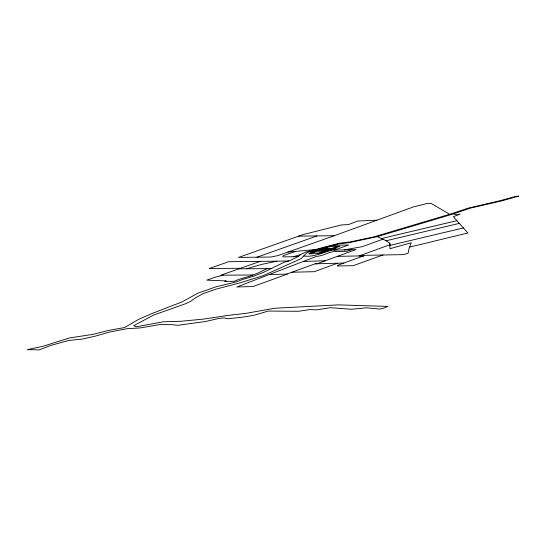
<?xml version="1.0" encoding="UTF-8"?>
<svg xmlns="http://www.w3.org/2000/svg" width="546" height="546" viewBox="0 0 546 546"><rect width="100%" height="100%" fill="white"/><g stroke="black" fill="none" stroke-linecap="round" stroke-linejoin="round"><path stroke-width="0.82" d="M300.58 254.607L298.519 256.395L289.687 260.681L284.043 262.298L263.192 272.509L253.794 276.146L242.806 279.368L236.841 281.756L215.854 286.855L197.802 293.216L182.221 301.863L152.839 313.179L138.848 319.219L124.652 327.539L108.831 330.357L92.649 334.425L69.513 337.94L42.452 346.444L27.3 349.652L39.271 349.884L50.648 345.481L68.605 340.431L81.634 339.189L94.601 336.329L109.371 332.105L126.959 328.699L140.069 327.955L159.371 324.611L171.717 324.658L177.914 325.293L205.296 321.546L219.164 318.386L224.078 317.895L228.132 318.741L242.124 317.24L253.794 315.308L268.277 311.056L298.471 311.288L309.985 309.582L316.789 309.828L330.412 307.705L351.644 309.261L366.325 307.814L379.927 309.043L383.033 308.381L387.94 306.415L338.192 304.88L274.59 308.258L245.802 313.384L226.849 315.561L203.795 319.062L181.252 321.253L163.363 321.792L136.159 326.774L133.729 325.682L153.822 314.981L185.838 303.644L191.025 301.085L194.908 298.15L203.324 293.509L216.373 289.046L239.189 283.101L263.254 275.641L300.969 258.722L306.784 252.921L309.739 251.535L338.67 243.885L349.276 242.636L377.252 236.63L453.569 213.841L470.277 208.128L501.187 201.037L518.7 196.116L515.465 196.437L499.986 200.71L468.325 208.115L451.255 213.786L373.935 236.875L350.239 241.892L339.482 243.188L305.596 252.081L300.58 254.607L293.188 256.75L282.828 256.873L283.21 255.733L295.509 251.392M267.062 268.639L258.306 272.925L250.184 276.064L239.087 279.32L234.097 281.313L224.781 281.374L226.221 280.91L206.757 280.146L215.124 277.204L223.102 275.177M449.583 214.285L431.524 203.624L427.948 203.283L413.383 206.927L334.343 235.701L277.88 255.61L271.028 257.023L238.547 257.425L303.194 234.541L341.687 224.897L348.389 224.604L357.828 221.021L376.979 220.181M337.51 263.227L314.36 271.683L291.864 272.236L286.711 274.106M313.848 252.04L317.308 250.778L324.966 250.573L321.512 251.836L310.981 252.115M309.637 253.822L314.585 252.02M327.32 247.379L322.386 248.696M320.188 250.587L325.955 248.491M322.747 250.518L328.508 248.423M325.3 250.45L331.06 248.355M317.806 253.603L322.754 251.802L325.102 251.74M337.633 246.382L331.975 248.444L334.323 248.382M327.853 250.382L333.62 248.287M291.864 272.236L315.083 263.814L343.871 263.063L365.172 255.323L403.508 254.613L408.115 253.248L408.811 249.372L411.206 242.745L389.981 248.703L389.817 243.188L385.544 240.411L377.252 236.63M389.864 244.758L359.022 255.938L363.704 255.849L337.38 256.354M343.871 263.063L337.646 265.329L337.428 265.977L353.214 265.677L382.958 254.996M382.889 239.203L362.257 246.662L344.171 249.904M351.467 249.686L346.894 251.324L333.729 251.59L329.886 252.416L321.887 255.385L315.274 256.845L236.841 286.971L253.126 286.541L287.298 274.092L269.205 274.542M256.961 257.2L317.028 235.92M260.251 261.357L220.85 275.198L252.982 274.986M246.389 268.775L261.636 264.4L276.931 261.179L288.827 260.933M309.739 251.535L332.773 245.386L348.648 244.963L334.111 250.205L356.026 249.549L317.083 263.759L315.083 263.814M409.677 247.085L467.874 232.992L453.398 216.701L460.21 214.114L456.115 214.776L453.569 213.841M381.483 238.561L456.913 220.652M459.336 223.382L386.09 240.772L385.544 240.411M463.397 227.955L389.885 245.393L389.817 243.188M287.81 252.115L314.23 249.652M293.188 256.75L298.566 256.361M335.565 249.679C324.822 250.853 315.001 257.705 303.712 255.985M303.317 261.438L325.28 260.77M298.642 236.152L334.343 235.701M276.931 261.179L228.726 261.691L209.084 268.591L240.602 268.257M238.998 268.823L271.157 268.612M311.698 251.549L308.783 253.842L318.427 253.59L322.092 252.832L339.981 246.321L330.323 246.58L311.698 251.549M323.403 248.56L317.635 250.655L330.405 250.321L336.172 248.218L323.403 248.56"/></g></svg>
